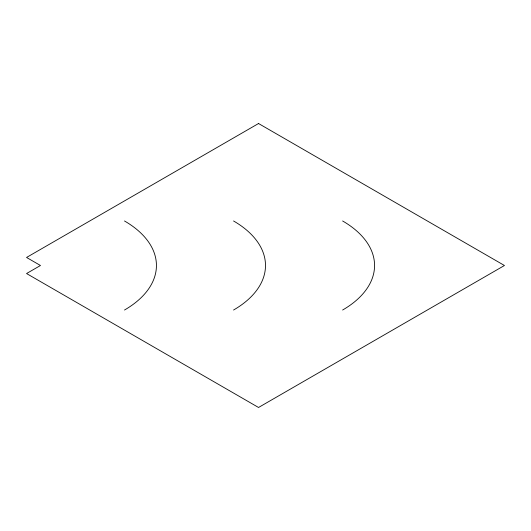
<?xml version="1.0" encoding="UTF-8"?>
<svg xmlns="http://www.w3.org/2000/svg" width="531" height="531" viewBox="0 0 531 531"><rect width="100%" height="100%" fill="white"/><g stroke="black" fill="none" stroke-linecap="round" stroke-linejoin="round"><path stroke-width="0.8" d="M124.493 220.976A109.067 62.97 0 0 1 124.493 310.024M233.554 220.976A109.067 62.97 0 0 1 233.554 310.024M342.621 220.976A109.067 62.97 0 0 1 342.621 310.024M258.537 123.524L26.55 257.462L40.469 265.5L26.55 273.538L258.537 407.476L504.45 265.5L258.537 123.524"/></g></svg>
